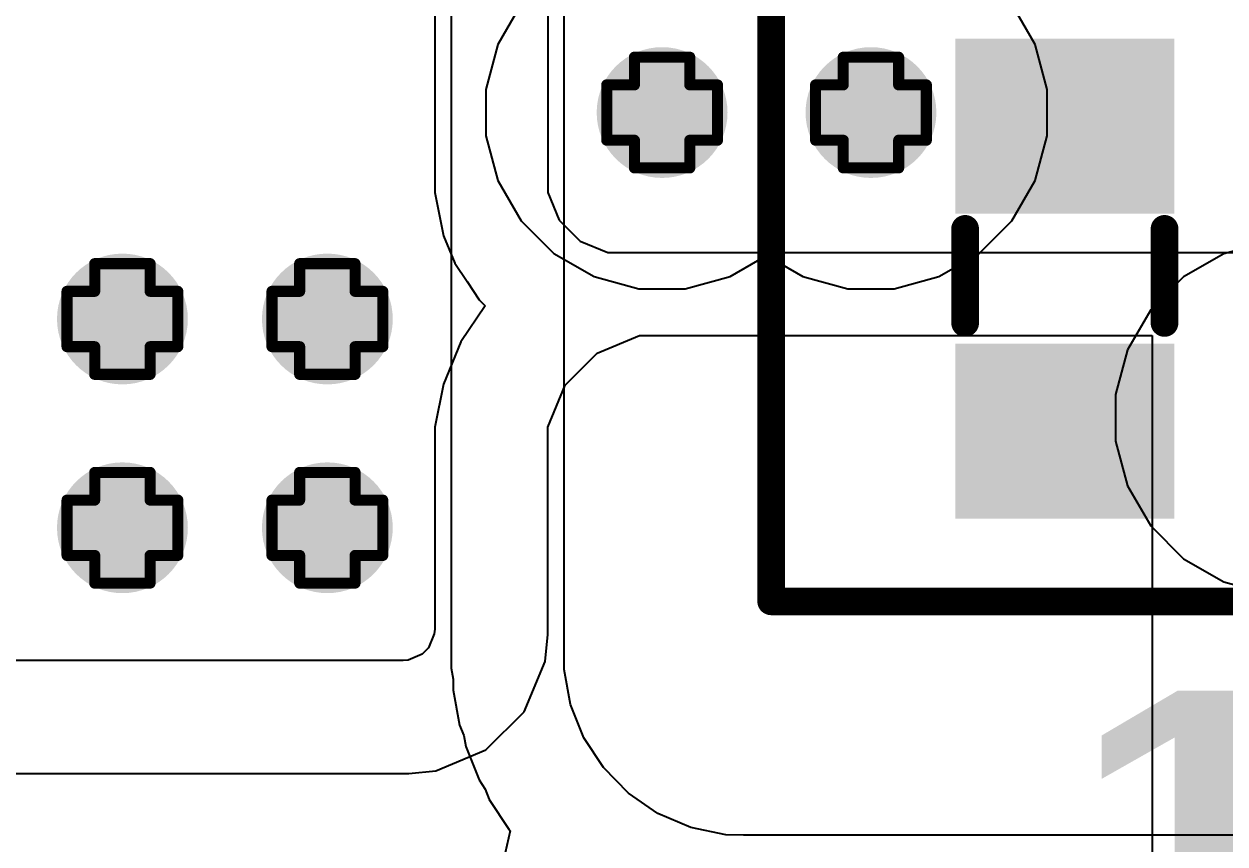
# Model space of a CAD drawing. Header units: inches. Extents: x -18 to 202, y -11 to 119.
# Drawn here: x 7.42 to 12.93, y 53.04 to 56.8 of the extents above; entities that cross this region are included whole.
import ezdxf

# ---------------------------------------------------------------- set-up
doc = ezdxf.new("R2010")
doc.units = ezdxf.units.IN
for name, color, linetype in [('Board Outline', 216, 'Continuous'), ('Bottom Layer', 5, 'Continuous'), ('Drill Drawing', 1, 'Continuous'), ('Ground', 16, 'Continuous'), ('Power', 76, 'Continuous'), ('Top Layer', 1, 'Continuous'), ('Top Overlay', 2, 'Continuous'), ('Top Paste', 8, 'Continuous'), ('Top Solder', 216, 'Continuous'), ('Via Holes', 16, 'Continuous')]:
    doc.layers.add(name, color=color, linetype=linetype)
doc.styles.add('Arial Black_Bold', font='', dxfattribs={"height": 0.2})
doc.styles.get('Arial Black_Bold').set_extended_font_data('Arial Black', bold=True)

# ---------------------------------------------------------------- blocks, each defined once
blk = doc.blocks.new('IND_0603__1608_M_______65')
at = {"layer": 'Top Layer'}
for points in [[(-1, 0.4), (-0.4, 0.4), (-0.4, -0.4), (-1, -0.4)], [(0.4, 0.4), (1, 0.4), (1, -0.4), (0.4, -0.4)]]:
    blk.add_hatch(color=1, dxfattribs=at).paths.add_polyline_path(points)
at = {"layer": 'Top Paste'}
for points in [[(-1, 0.4), (-0.4, 0.4), (-0.4, -0.4), (-1, -0.4)], [(0.4, 0.4), (1, 0.4), (1, -0.4), (0.4, -0.4)]]:
    blk.add_hatch(color=8, dxfattribs=at).paths.add_polyline_path(points)
at = {"layer": 'Top Solder'}
for points in [[(-1.1016, 0.5016), (-0.2984, 0.5016), (-0.2984, -0.5016), (-1.1016, -0.5016)], [(0.2984, 0.5016), (1.1016, 0.5016), (1.1016, -0.5016), (0.2984, -0.5016)]]:
    blk.add_hatch(color=216, dxfattribs=at).paths.add_polyline_path(points)
at = {"layer": 'Top Overlay'}
for points in [[(-0.2032, 0.4572, 0.127, 0.127, 0), (0.2286, 0.4572, 0.127, 0.127, 0)], [(-0.2032, -0.4572, 0.127, 0.127, 0), (0.2286, -0.4572, 0.127, 0.127, 0)]]:
    blk.add_lwpolyline(points, format="xyseb", dxfattribs=at)
for points in [[(-0.2349, 0.4572, 0.0635, 0.0635, 1), (-0.1714, 0.4572, 0.0635, 0.0635, 1)], [(0.1968, 0.4572, 0.0635, 0.0635, 1), (0.2604, 0.4572, 0.0635, 0.0635, 1)], [(-0.2349, -0.4572, 0.0635, 0.0635, 1), (-0.1714, -0.4572, 0.0635, 0.0635, 1)], [(0.1968, -0.4572, 0.0635, 0.0635, 1), (0.2604, -0.4572, 0.0635, 0.0635, 1)]]:
    blk.add_lwpolyline(points, format="xyseb", close=True, dxfattribs=at)

msp = doc.modelspace()

# ---------------------------------------------------------------- hatches: boundary and pattern name
at = {"layer": 'Bottom Layer'}
h = msp.add_hatch(color=5, dxfattribs=at)
edge = h.paths.add_edge_path()
edge.add_arc((10.3452, 56.3954), 0.3, 0, 360)
h = msp.add_hatch(color=5, dxfattribs=at)
edge = h.paths.add_edge_path()
edge.add_arc((11.303, 56.3954), 0.3, 0, 360)
h = msp.add_hatch(color=5, dxfattribs=at)
edge = h.paths.add_edge_path()
edge.add_arc((7.8704, 55.4482), 0.3, 0, 360)
h = msp.add_hatch(color=5, dxfattribs=at)
edge = h.paths.add_edge_path()
edge.add_arc((8.8102, 55.4482), 0.3, 0, 360)
h = msp.add_hatch(color=5, dxfattribs=at)
edge = h.paths.add_edge_path()
edge.add_arc((7.8704, 54.4904), 0.3, 0, 360)
h = msp.add_hatch(color=5, dxfattribs=at)
edge = h.paths.add_edge_path()
edge.add_arc((8.8102, 54.4904), 0.3, 0, 360)
at = {"layer": 'Ground'}
h = msp.add_hatch(color=16, dxfattribs=at)
edge = h.paths.add_edge_path()
edge.add_arc((10.3452, 56.3954), 0.3, 0, 360)
h = msp.add_hatch(color=16, dxfattribs=at)
edge = h.paths.add_edge_path()
edge.add_arc((11.303, 56.3954), 0.3, 0, 360)
h = msp.add_hatch(color=16, dxfattribs=at)
edge = h.paths.add_edge_path()
edge.add_arc((7.8704, 55.4482), 0.3, 0, 360)
h = msp.add_hatch(color=16, dxfattribs=at)
edge = h.paths.add_edge_path()
edge.add_arc((8.8102, 55.4482), 0.3, 0, 360)
h = msp.add_hatch(color=16, dxfattribs=at)
edge = h.paths.add_edge_path()
edge.add_arc((7.8704, 54.4904), 0.3, 0, 360)
h = msp.add_hatch(color=16, dxfattribs=at)
edge = h.paths.add_edge_path()
edge.add_arc((8.8102, 54.4904), 0.3, 0, 360)
at = {"layer": 'Power'}
h = msp.add_hatch(color=76, dxfattribs=at)
edge = h.paths.add_edge_path()
edge.add_arc((10.3452, 56.3954), 0.3, 0, 360)
h = msp.add_hatch(color=76, dxfattribs=at)
edge = h.paths.add_edge_path()
edge.add_arc((11.303, 56.3954), 0.3, 0, 360)
h = msp.add_hatch(color=76, dxfattribs=at)
edge = h.paths.add_edge_path()
edge.add_arc((7.8704, 55.4482), 0.3, 0, 360)
h = msp.add_hatch(color=76, dxfattribs=at)
edge = h.paths.add_edge_path()
edge.add_arc((8.8102, 55.4482), 0.3, 0, 360)
h = msp.add_hatch(color=76, dxfattribs=at)
edge = h.paths.add_edge_path()
edge.add_arc((7.8704, 54.4904), 0.3, 0, 360)
h = msp.add_hatch(color=76, dxfattribs=at)
edge = h.paths.add_edge_path()
edge.add_arc((8.8102, 54.4904), 0.3, 0, 360)
at = {"layer": 'Top Layer'}
h = msp.add_hatch(color=1, dxfattribs=at)
edge = h.paths.add_edge_path()
edge.add_arc((10.3452, 56.3954), 0.3, 0, 360)
h = msp.add_hatch(color=1, dxfattribs=at)
edge = h.paths.add_edge_path()
edge.add_arc((11.303, 56.3954), 0.3, 0, 360)
h = msp.add_hatch(color=1, dxfattribs=at)
edge = h.paths.add_edge_path()
edge.add_arc((7.8704, 55.4482), 0.3, 0, 360)
h = msp.add_hatch(color=1, dxfattribs=at)
edge = h.paths.add_edge_path()
edge.add_arc((8.8102, 55.4482), 0.3, 0, 360)
h = msp.add_hatch(color=1, dxfattribs=at)
edge = h.paths.add_edge_path()
edge.add_arc((7.8704, 54.4904), 0.3, 0, 360)
h = msp.add_hatch(color=1, dxfattribs=at)
edge = h.paths.add_edge_path()
edge.add_arc((8.8102, 54.4904), 0.3, 0, 360)
at = {"layer": 'Via Holes'}
h = msp.add_hatch(color=7, dxfattribs=at)
edge = h.paths.add_edge_path()
edge.add_arc((10.3452, 56.3954), 0.15, 0, 360)
h = msp.add_hatch(color=7, dxfattribs=at)
edge = h.paths.add_edge_path()
edge.add_arc((11.303, 56.3954), 0.15, 0, 360)
h = msp.add_hatch(color=7, dxfattribs=at)
edge = h.paths.add_edge_path()
edge.add_arc((7.8704, 55.4482), 0.15, 0, 360)
h = msp.add_hatch(color=7, dxfattribs=at)
edge = h.paths.add_edge_path()
edge.add_arc((8.8102, 55.4482), 0.15, 0, 360)
h = msp.add_hatch(color=7, dxfattribs=at)
edge = h.paths.add_edge_path()
edge.add_arc((7.8704, 54.4904), 0.15, 0, 360)
h = msp.add_hatch(color=7, dxfattribs=at)
edge = h.paths.add_edge_path()
edge.add_arc((8.8102, 54.4904), 0.15, 0, 360)

# ---------------------------------------------------------------- linework, layer by layer
at = {"layer": 'Board Outline'}
msp.add_lwpolyline([(44.2299, 62.3099, 0.254, 0.254, -3.535496), (7.5647, 62.2891, 0.254, 0.254, 0)], format="xyseb", dxfattribs=at)
at = {"layer": 'Bottom Layer'}
for p, q in [((9.6887, 56.8743), (9.5923, 56.7073)), ((12.0559, 56.7073), (11.9595, 56.8743)), ((9.5923, 56.7073), (9.5372, 56.5018)), ((12.111, 56.5018), (12.0559, 56.7073)), ((9.5372, 56.5018), (9.5372, 56.289)), ((12.111, 56.289), (12.111, 56.5018)), ((9.5372, 56.289), (9.5923, 56.0835)), ((12.0559, 56.0835), (12.111, 56.289)), ((9.5923, 56.0835), (9.6986, 55.8993)), ((11.9496, 55.8993), (12.0559, 56.0835)), ((9.6986, 55.8993), (9.8491, 55.7488)), ((11.7991, 55.7488), (11.9496, 55.8993)), ((9.8491, 55.7488), (10.0333, 55.6425)), ((10.6571, 55.6425), (10.8241, 55.7389)), ((10.8241, 55.7389), (10.9911, 55.6425)), ((11.6149, 55.6425), (11.7991, 55.7488)), ((10.0333, 55.6425), (10.2388, 55.5874)), ((10.4516, 55.5874), (10.6571, 55.6425)), ((10.9911, 55.6425), (11.1966, 55.5874)), ((11.4094, 55.5874), (11.6149, 55.6425)), ((10.2388, 55.5874), (10.4516, 55.5874)), ((11.1966, 55.5874), (11.4094, 55.5874))]:
    msp.add_line(p, q, dxfattribs=at)
at = {"layer": 'Drill Drawing'}
for points in [[(10.2182, 56.5224, 0.0508, 0.0508, 0), (10.2182, 56.6494, 0.0508, 0.0508, 0)], [(10.2182, 56.6494, 0.0508, 0.0508, 0), (10.4722, 56.6494, 0.0508, 0.0508, 0)], [(10.4722, 56.5224, 0.0508, 0.0508, 0), (10.4722, 56.6494, 0.0508, 0.0508, 0)], [(11.176, 56.5224, 0.0508, 0.0508, 0), (11.176, 56.6494, 0.0508, 0.0508, 0)], [(11.176, 56.6494, 0.0508, 0.0508, 0), (11.43, 56.6494, 0.0508, 0.0508, 0)], [(11.43, 56.5224, 0.0508, 0.0508, 0), (11.43, 56.6494, 0.0508, 0.0508, 0)], [(10.0912, 56.2684, 0.0508, 0.0508, 0), (10.0912, 56.5224, 0.0508, 0.0508, 0)], [(10.0912, 56.5224, 0.0508, 0.0508, 0), (10.2182, 56.5224, 0.0508, 0.0508, 0)], [(10.4722, 56.5224, 0.0508, 0.0508, 0), (10.5992, 56.5224, 0.0508, 0.0508, 0)], [(10.5992, 56.2684, 0.0508, 0.0508, 0), (10.5992, 56.5224, 0.0508, 0.0508, 0)], [(11.049, 56.2684, 0.0508, 0.0508, 0), (11.049, 56.5224, 0.0508, 0.0508, 0)], [(11.049, 56.5224, 0.0508, 0.0508, 0), (11.176, 56.5224, 0.0508, 0.0508, 0)], [(11.43, 56.5224, 0.0508, 0.0508, 0), (11.557, 56.5224, 0.0508, 0.0508, 0)], [(11.557, 56.2684, 0.0508, 0.0508, 0), (11.557, 56.5224, 0.0508, 0.0508, 0)], [(10.0912, 56.2684, 0.0508, 0.0508, 0), (10.2182, 56.2684, 0.0508, 0.0508, 0)], [(10.2182, 56.1414, 0.0508, 0.0508, 0), (10.2182, 56.2684, 0.0508, 0.0508, 0)], [(10.4722, 56.2684, 0.0508, 0.0508, 0), (10.5992, 56.2684, 0.0508, 0.0508, 0)], [(10.4722, 56.1414, 0.0508, 0.0508, 0), (10.4722, 56.2684, 0.0508, 0.0508, 0)], [(11.049, 56.2684, 0.0508, 0.0508, 0), (11.176, 56.2684, 0.0508, 0.0508, 0)], [(11.176, 56.1414, 0.0508, 0.0508, 0), (11.176, 56.2684, 0.0508, 0.0508, 0)], [(11.43, 56.2684, 0.0508, 0.0508, 0), (11.557, 56.2684, 0.0508, 0.0508, 0)], [(11.43, 56.1414, 0.0508, 0.0508, 0), (11.43, 56.2684, 0.0508, 0.0508, 0)], [(10.2182, 56.1414, 0.0508, 0.0508, 0), (10.4722, 56.1414, 0.0508, 0.0508, 0)], [(11.176, 56.1414, 0.0508, 0.0508, 0), (11.43, 56.1414, 0.0508, 0.0508, 0)], [(7.7434, 55.5752, 0.0508, 0.0508, 0), (7.7434, 55.7022, 0.0508, 0.0508, 0)], [(7.7434, 55.7022, 0.0508, 0.0508, 0), (7.9974, 55.7022, 0.0508, 0.0508, 0)], [(7.9974, 55.5752, 0.0508, 0.0508, 0), (7.9974, 55.7022, 0.0508, 0.0508, 0)], [(8.6832, 55.5752, 0.0508, 0.0508, 0), (8.6832, 55.7022, 0.0508, 0.0508, 0)], [(8.6832, 55.7022, 0.0508, 0.0508, 0), (8.9372, 55.7022, 0.0508, 0.0508, 0)], [(8.9372, 55.5752, 0.0508, 0.0508, 0), (8.9372, 55.7022, 0.0508, 0.0508, 0)], [(7.6164, 55.3212, 0.0508, 0.0508, 0), (7.6164, 55.5752, 0.0508, 0.0508, 0)], [(7.6164, 55.5752, 0.0508, 0.0508, 0), (7.7434, 55.5752, 0.0508, 0.0508, 0)], [(7.9974, 55.5752, 0.0508, 0.0508, 0), (8.1244, 55.5752, 0.0508, 0.0508, 0)], [(8.1244, 55.3212, 0.0508, 0.0508, 0), (8.1244, 55.5752, 0.0508, 0.0508, 0)], [(8.5562, 55.3212, 0.0508, 0.0508, 0), (8.5562, 55.5752, 0.0508, 0.0508, 0)], [(8.5562, 55.5752, 0.0508, 0.0508, 0), (8.6832, 55.5752, 0.0508, 0.0508, 0)], [(8.9372, 55.5752, 0.0508, 0.0508, 0), (9.0642, 55.5752, 0.0508, 0.0508, 0)], [(9.0642, 55.3212, 0.0508, 0.0508, 0), (9.0642, 55.5752, 0.0508, 0.0508, 0)], [(7.6164, 55.3212, 0.0508, 0.0508, 0), (7.7434, 55.3212, 0.0508, 0.0508, 0)], [(7.7434, 55.1942, 0.0508, 0.0508, 0), (7.7434, 55.3212, 0.0508, 0.0508, 0)], [(7.9974, 55.3212, 0.0508, 0.0508, 0), (8.1244, 55.3212, 0.0508, 0.0508, 0)], [(7.9974, 55.1942, 0.0508, 0.0508, 0), (7.9974, 55.3212, 0.0508, 0.0508, 0)], [(8.5562, 55.3212, 0.0508, 0.0508, 0), (8.6832, 55.3212, 0.0508, 0.0508, 0)], [(8.6832, 55.1942, 0.0508, 0.0508, 0), (8.6832, 55.3212, 0.0508, 0.0508, 0)], [(8.9372, 55.3212, 0.0508, 0.0508, 0), (9.0642, 55.3212, 0.0508, 0.0508, 0)], [(8.9372, 55.1942, 0.0508, 0.0508, 0), (8.9372, 55.3212, 0.0508, 0.0508, 0)], [(7.7434, 55.1942, 0.0508, 0.0508, 0), (7.9974, 55.1942, 0.0508, 0.0508, 0)], [(8.6832, 55.1942, 0.0508, 0.0508, 0), (8.9372, 55.1942, 0.0508, 0.0508, 0)], [(7.7434, 54.6174, 0.0508, 0.0508, 0), (7.7434, 54.7444, 0.0508, 0.0508, 0)], [(7.7434, 54.7444, 0.0508, 0.0508, 0), (7.9974, 54.7444, 0.0508, 0.0508, 0)], [(7.9974, 54.6174, 0.0508, 0.0508, 0), (7.9974, 54.7444, 0.0508, 0.0508, 0)], [(8.6832, 54.6174, 0.0508, 0.0508, 0), (8.6832, 54.7444, 0.0508, 0.0508, 0)], [(8.6832, 54.7444, 0.0508, 0.0508, 0), (8.9372, 54.7444, 0.0508, 0.0508, 0)], [(8.9372, 54.6174, 0.0508, 0.0508, 0), (8.9372, 54.7444, 0.0508, 0.0508, 0)], [(7.6164, 54.3634, 0.0508, 0.0508, 0), (7.6164, 54.6174, 0.0508, 0.0508, 0)], [(7.6164, 54.6174, 0.0508, 0.0508, 0), (7.7434, 54.6174, 0.0508, 0.0508, 0)], [(7.9974, 54.6174, 0.0508, 0.0508, 0), (8.1244, 54.6174, 0.0508, 0.0508, 0)], [(8.1244, 54.3634, 0.0508, 0.0508, 0), (8.1244, 54.6174, 0.0508, 0.0508, 0)], [(8.5562, 54.3634, 0.0508, 0.0508, 0), (8.5562, 54.6174, 0.0508, 0.0508, 0)], [(8.5562, 54.6174, 0.0508, 0.0508, 0), (8.6832, 54.6174, 0.0508, 0.0508, 0)], [(8.9372, 54.6174, 0.0508, 0.0508, 0), (9.0642, 54.6174, 0.0508, 0.0508, 0)], [(9.0642, 54.3634, 0.0508, 0.0508, 0), (9.0642, 54.6174, 0.0508, 0.0508, 0)], [(7.6164, 54.3634, 0.0508, 0.0508, 0), (7.7434, 54.3634, 0.0508, 0.0508, 0)], [(7.7434, 54.2364, 0.0508, 0.0508, 0), (7.7434, 54.3634, 0.0508, 0.0508, 0)], [(7.9974, 54.3634, 0.0508, 0.0508, 0), (8.1244, 54.3634, 0.0508, 0.0508, 0)], [(7.9974, 54.2364, 0.0508, 0.0508, 0), (7.9974, 54.3634, 0.0508, 0.0508, 0)], [(8.5562, 54.3634, 0.0508, 0.0508, 0), (8.6832, 54.3634, 0.0508, 0.0508, 0)], [(8.6832, 54.2364, 0.0508, 0.0508, 0), (8.6832, 54.3634, 0.0508, 0.0508, 0)], [(8.9372, 54.3634, 0.0508, 0.0508, 0), (9.0642, 54.3634, 0.0508, 0.0508, 0)], [(8.9372, 54.2364, 0.0508, 0.0508, 0), (8.9372, 54.3634, 0.0508, 0.0508, 0)], [(7.7434, 54.2364, 0.0508, 0.0508, 0), (7.9974, 54.2364, 0.0508, 0.0508, 0)], [(8.6832, 54.2364, 0.0508, 0.0508, 0), (8.9372, 54.2364, 0.0508, 0.0508, 0)]]:
    msp.add_lwpolyline(points, format="xyseb", dxfattribs=at)
for points in [[(10.2055, 56.6494, 0.0254, 0.0254, 1), (10.2309, 56.6494, 0.0254, 0.0254, 1)], [(10.2055, 56.6494, 0.0254, 0.0254, 1), (10.2309, 56.6494, 0.0254, 0.0254, 1)], [(10.4595, 56.6494, 0.0254, 0.0254, 1), (10.4849, 56.6494, 0.0254, 0.0254, 1)], [(10.4595, 56.6494, 0.0254, 0.0254, 1), (10.4849, 56.6494, 0.0254, 0.0254, 1)], [(11.1633, 56.6494, 0.0254, 0.0254, 1), (11.1887, 56.6494, 0.0254, 0.0254, 1)], [(11.1633, 56.6494, 0.0254, 0.0254, 1), (11.1887, 56.6494, 0.0254, 0.0254, 1)], [(11.4173, 56.6494, 0.0254, 0.0254, 1), (11.4427, 56.6494, 0.0254, 0.0254, 1)], [(11.4173, 56.6494, 0.0254, 0.0254, 1), (11.4427, 56.6494, 0.0254, 0.0254, 1)], [(10.0785, 56.5224, 0.0254, 0.0254, 1), (10.1039, 56.5224, 0.0254, 0.0254, 1)], [(10.0785, 56.5224, 0.0254, 0.0254, 1), (10.1039, 56.5224, 0.0254, 0.0254, 1)], [(10.2055, 56.5224, 0.0254, 0.0254, 1), (10.2309, 56.5224, 0.0254, 0.0254, 1)], [(10.2055, 56.5224, 0.0254, 0.0254, 1), (10.2309, 56.5224, 0.0254, 0.0254, 1)], [(10.4595, 56.5224, 0.0254, 0.0254, 1), (10.4849, 56.5224, 0.0254, 0.0254, 1)], [(10.4595, 56.5224, 0.0254, 0.0254, 1), (10.4849, 56.5224, 0.0254, 0.0254, 1)], [(10.5865, 56.5224, 0.0254, 0.0254, 1), (10.6119, 56.5224, 0.0254, 0.0254, 1)], [(10.5865, 56.5224, 0.0254, 0.0254, 1), (10.6119, 56.5224, 0.0254, 0.0254, 1)], [(11.0363, 56.5224, 0.0254, 0.0254, 1), (11.0617, 56.5224, 0.0254, 0.0254, 1)], [(11.0363, 56.5224, 0.0254, 0.0254, 1), (11.0617, 56.5224, 0.0254, 0.0254, 1)], [(11.1633, 56.5224, 0.0254, 0.0254, 1), (11.1887, 56.5224, 0.0254, 0.0254, 1)], [(11.1633, 56.5224, 0.0254, 0.0254, 1), (11.1887, 56.5224, 0.0254, 0.0254, 1)], [(11.4173, 56.5224, 0.0254, 0.0254, 1), (11.4427, 56.5224, 0.0254, 0.0254, 1)], [(11.4173, 56.5224, 0.0254, 0.0254, 1), (11.4427, 56.5224, 0.0254, 0.0254, 1)], [(11.5443, 56.5224, 0.0254, 0.0254, 1), (11.5697, 56.5224, 0.0254, 0.0254, 1)], [(11.5443, 56.5224, 0.0254, 0.0254, 1), (11.5697, 56.5224, 0.0254, 0.0254, 1)], [(10.0785, 56.2684, 0.0254, 0.0254, 1), (10.1039, 56.2684, 0.0254, 0.0254, 1)], [(10.0785, 56.2684, 0.0254, 0.0254, 1), (10.1039, 56.2684, 0.0254, 0.0254, 1)], [(10.2055, 56.2684, 0.0254, 0.0254, 1), (10.2309, 56.2684, 0.0254, 0.0254, 1)], [(10.2055, 56.2684, 0.0254, 0.0254, 1), (10.2309, 56.2684, 0.0254, 0.0254, 1)], [(10.4595, 56.2684, 0.0254, 0.0254, 1), (10.4849, 56.2684, 0.0254, 0.0254, 1)], [(10.4595, 56.2684, 0.0254, 0.0254, 1), (10.4849, 56.2684, 0.0254, 0.0254, 1)], [(10.5865, 56.2684, 0.0254, 0.0254, 1), (10.6119, 56.2684, 0.0254, 0.0254, 1)], [(10.5865, 56.2684, 0.0254, 0.0254, 1), (10.6119, 56.2684, 0.0254, 0.0254, 1)], [(11.0363, 56.2684, 0.0254, 0.0254, 1), (11.0617, 56.2684, 0.0254, 0.0254, 1)], [(11.0363, 56.2684, 0.0254, 0.0254, 1), (11.0617, 56.2684, 0.0254, 0.0254, 1)], [(11.1633, 56.2684, 0.0254, 0.0254, 1), (11.1887, 56.2684, 0.0254, 0.0254, 1)], [(11.1633, 56.2684, 0.0254, 0.0254, 1), (11.1887, 56.2684, 0.0254, 0.0254, 1)], [(11.4173, 56.2684, 0.0254, 0.0254, 1), (11.4427, 56.2684, 0.0254, 0.0254, 1)], [(11.4173, 56.2684, 0.0254, 0.0254, 1), (11.4427, 56.2684, 0.0254, 0.0254, 1)], [(11.5443, 56.2684, 0.0254, 0.0254, 1), (11.5697, 56.2684, 0.0254, 0.0254, 1)], [(11.5443, 56.2684, 0.0254, 0.0254, 1), (11.5697, 56.2684, 0.0254, 0.0254, 1)], [(10.2055, 56.1414, 0.0254, 0.0254, 1), (10.2309, 56.1414, 0.0254, 0.0254, 1)], [(10.2055, 56.1414, 0.0254, 0.0254, 1), (10.2309, 56.1414, 0.0254, 0.0254, 1)], [(10.4595, 56.1414, 0.0254, 0.0254, 1), (10.4849, 56.1414, 0.0254, 0.0254, 1)], [(10.4595, 56.1414, 0.0254, 0.0254, 1), (10.4849, 56.1414, 0.0254, 0.0254, 1)], [(11.1633, 56.1414, 0.0254, 0.0254, 1), (11.1887, 56.1414, 0.0254, 0.0254, 1)], [(11.1633, 56.1414, 0.0254, 0.0254, 1), (11.1887, 56.1414, 0.0254, 0.0254, 1)], [(11.4173, 56.1414, 0.0254, 0.0254, 1), (11.4427, 56.1414, 0.0254, 0.0254, 1)], [(11.4173, 56.1414, 0.0254, 0.0254, 1), (11.4427, 56.1414, 0.0254, 0.0254, 1)], [(7.7307, 55.7022, 0.0254, 0.0254, 1), (7.7561, 55.7022, 0.0254, 0.0254, 1)], [(7.7307, 55.7022, 0.0254, 0.0254, 1), (7.7561, 55.7022, 0.0254, 0.0254, 1)], [(7.9847, 55.7022, 0.0254, 0.0254, 1), (8.0101, 55.7022, 0.0254, 0.0254, 1)], [(7.9847, 55.7022, 0.0254, 0.0254, 1), (8.0101, 55.7022, 0.0254, 0.0254, 1)], [(8.6705, 55.7022, 0.0254, 0.0254, 1), (8.6959, 55.7022, 0.0254, 0.0254, 1)], [(8.6705, 55.7022, 0.0254, 0.0254, 1), (8.6959, 55.7022, 0.0254, 0.0254, 1)], [(8.9245, 55.7022, 0.0254, 0.0254, 1), (8.9499, 55.7022, 0.0254, 0.0254, 1)], [(8.9245, 55.7022, 0.0254, 0.0254, 1), (8.9499, 55.7022, 0.0254, 0.0254, 1)], [(7.6037, 55.5752, 0.0254, 0.0254, 1), (7.6291, 55.5752, 0.0254, 0.0254, 1)], [(7.6037, 55.5752, 0.0254, 0.0254, 1), (7.6291, 55.5752, 0.0254, 0.0254, 1)], [(7.7307, 55.5752, 0.0254, 0.0254, 1), (7.7561, 55.5752, 0.0254, 0.0254, 1)], [(7.7307, 55.5752, 0.0254, 0.0254, 1), (7.7561, 55.5752, 0.0254, 0.0254, 1)], [(7.9847, 55.5752, 0.0254, 0.0254, 1), (8.0101, 55.5752, 0.0254, 0.0254, 1)], [(7.9847, 55.5752, 0.0254, 0.0254, 1), (8.0101, 55.5752, 0.0254, 0.0254, 1)], [(8.1117, 55.5752, 0.0254, 0.0254, 1), (8.1371, 55.5752, 0.0254, 0.0254, 1)], [(8.1117, 55.5752, 0.0254, 0.0254, 1), (8.1371, 55.5752, 0.0254, 0.0254, 1)], [(8.5435, 55.5752, 0.0254, 0.0254, 1), (8.5689, 55.5752, 0.0254, 0.0254, 1)], [(8.5435, 55.5752, 0.0254, 0.0254, 1), (8.5689, 55.5752, 0.0254, 0.0254, 1)], [(8.6705, 55.5752, 0.0254, 0.0254, 1), (8.6959, 55.5752, 0.0254, 0.0254, 1)], [(8.6705, 55.5752, 0.0254, 0.0254, 1), (8.6959, 55.5752, 0.0254, 0.0254, 1)], [(8.9245, 55.5752, 0.0254, 0.0254, 1), (8.9499, 55.5752, 0.0254, 0.0254, 1)], [(8.9245, 55.5752, 0.0254, 0.0254, 1), (8.9499, 55.5752, 0.0254, 0.0254, 1)], [(9.0515, 55.5752, 0.0254, 0.0254, 1), (9.0769, 55.5752, 0.0254, 0.0254, 1)], [(9.0515, 55.5752, 0.0254, 0.0254, 1), (9.0769, 55.5752, 0.0254, 0.0254, 1)], [(7.6037, 55.3212, 0.0254, 0.0254, 1), (7.6291, 55.3212, 0.0254, 0.0254, 1)], [(7.6037, 55.3212, 0.0254, 0.0254, 1), (7.6291, 55.3212, 0.0254, 0.0254, 1)], [(7.7307, 55.3212, 0.0254, 0.0254, 1), (7.7561, 55.3212, 0.0254, 0.0254, 1)], [(7.7307, 55.3212, 0.0254, 0.0254, 1), (7.7561, 55.3212, 0.0254, 0.0254, 1)], [(7.9847, 55.3212, 0.0254, 0.0254, 1), (8.0101, 55.3212, 0.0254, 0.0254, 1)], [(7.9847, 55.3212, 0.0254, 0.0254, 1), (8.0101, 55.3212, 0.0254, 0.0254, 1)], [(8.1117, 55.3212, 0.0254, 0.0254, 1), (8.1371, 55.3212, 0.0254, 0.0254, 1)], [(8.1117, 55.3212, 0.0254, 0.0254, 1), (8.1371, 55.3212, 0.0254, 0.0254, 1)], [(8.5435, 55.3212, 0.0254, 0.0254, 1), (8.5689, 55.3212, 0.0254, 0.0254, 1)], [(8.5435, 55.3212, 0.0254, 0.0254, 1), (8.5689, 55.3212, 0.0254, 0.0254, 1)], [(8.6705, 55.3212, 0.0254, 0.0254, 1), (8.6959, 55.3212, 0.0254, 0.0254, 1)], [(8.6705, 55.3212, 0.0254, 0.0254, 1), (8.6959, 55.3212, 0.0254, 0.0254, 1)], [(8.9245, 55.3212, 0.0254, 0.0254, 1), (8.9499, 55.3212, 0.0254, 0.0254, 1)], [(8.9245, 55.3212, 0.0254, 0.0254, 1), (8.9499, 55.3212, 0.0254, 0.0254, 1)], [(9.0515, 55.3212, 0.0254, 0.0254, 1), (9.0769, 55.3212, 0.0254, 0.0254, 1)], [(9.0515, 55.3212, 0.0254, 0.0254, 1), (9.0769, 55.3212, 0.0254, 0.0254, 1)], [(7.7307, 55.1942, 0.0254, 0.0254, 1), (7.7561, 55.1942, 0.0254, 0.0254, 1)], [(7.7307, 55.1942, 0.0254, 0.0254, 1), (7.7561, 55.1942, 0.0254, 0.0254, 1)], [(7.9847, 55.1942, 0.0254, 0.0254, 1), (8.0101, 55.1942, 0.0254, 0.0254, 1)], [(7.9847, 55.1942, 0.0254, 0.0254, 1), (8.0101, 55.1942, 0.0254, 0.0254, 1)], [(8.6705, 55.1942, 0.0254, 0.0254, 1), (8.6959, 55.1942, 0.0254, 0.0254, 1)], [(8.6705, 55.1942, 0.0254, 0.0254, 1), (8.6959, 55.1942, 0.0254, 0.0254, 1)], [(8.9245, 55.1942, 0.0254, 0.0254, 1), (8.9499, 55.1942, 0.0254, 0.0254, 1)], [(8.9245, 55.1942, 0.0254, 0.0254, 1), (8.9499, 55.1942, 0.0254, 0.0254, 1)], [(7.7307, 54.7444, 0.0254, 0.0254, 1), (7.7561, 54.7444, 0.0254, 0.0254, 1)], [(7.7307, 54.7444, 0.0254, 0.0254, 1), (7.7561, 54.7444, 0.0254, 0.0254, 1)], [(7.9847, 54.7444, 0.0254, 0.0254, 1), (8.0101, 54.7444, 0.0254, 0.0254, 1)], [(7.9847, 54.7444, 0.0254, 0.0254, 1), (8.0101, 54.7444, 0.0254, 0.0254, 1)], [(8.6705, 54.7444, 0.0254, 0.0254, 1), (8.6959, 54.7444, 0.0254, 0.0254, 1)], [(8.6705, 54.7444, 0.0254, 0.0254, 1), (8.6959, 54.7444, 0.0254, 0.0254, 1)], [(8.9245, 54.7444, 0.0254, 0.0254, 1), (8.9499, 54.7444, 0.0254, 0.0254, 1)], [(8.9245, 54.7444, 0.0254, 0.0254, 1), (8.9499, 54.7444, 0.0254, 0.0254, 1)], [(7.6037, 54.6174, 0.0254, 0.0254, 1), (7.6291, 54.6174, 0.0254, 0.0254, 1)], [(7.6037, 54.6174, 0.0254, 0.0254, 1), (7.6291, 54.6174, 0.0254, 0.0254, 1)], [(7.7307, 54.6174, 0.0254, 0.0254, 1), (7.7561, 54.6174, 0.0254, 0.0254, 1)], [(7.7307, 54.6174, 0.0254, 0.0254, 1), (7.7561, 54.6174, 0.0254, 0.0254, 1)], [(7.9847, 54.6174, 0.0254, 0.0254, 1), (8.0101, 54.6174, 0.0254, 0.0254, 1)], [(7.9847, 54.6174, 0.0254, 0.0254, 1), (8.0101, 54.6174, 0.0254, 0.0254, 1)], [(8.1117, 54.6174, 0.0254, 0.0254, 1), (8.1371, 54.6174, 0.0254, 0.0254, 1)], [(8.1117, 54.6174, 0.0254, 0.0254, 1), (8.1371, 54.6174, 0.0254, 0.0254, 1)], [(8.5435, 54.6174, 0.0254, 0.0254, 1), (8.5689, 54.6174, 0.0254, 0.0254, 1)], [(8.5435, 54.6174, 0.0254, 0.0254, 1), (8.5689, 54.6174, 0.0254, 0.0254, 1)], [(8.6705, 54.6174, 0.0254, 0.0254, 1), (8.6959, 54.6174, 0.0254, 0.0254, 1)], [(8.6705, 54.6174, 0.0254, 0.0254, 1), (8.6959, 54.6174, 0.0254, 0.0254, 1)], [(8.9245, 54.6174, 0.0254, 0.0254, 1), (8.9499, 54.6174, 0.0254, 0.0254, 1)], [(8.9245, 54.6174, 0.0254, 0.0254, 1), (8.9499, 54.6174, 0.0254, 0.0254, 1)], [(9.0515, 54.6174, 0.0254, 0.0254, 1), (9.0769, 54.6174, 0.0254, 0.0254, 1)], [(9.0515, 54.6174, 0.0254, 0.0254, 1), (9.0769, 54.6174, 0.0254, 0.0254, 1)], [(7.6037, 54.3634, 0.0254, 0.0254, 1), (7.6291, 54.3634, 0.0254, 0.0254, 1)], [(7.6037, 54.3634, 0.0254, 0.0254, 1), (7.6291, 54.3634, 0.0254, 0.0254, 1)], [(7.7307, 54.3634, 0.0254, 0.0254, 1), (7.7561, 54.3634, 0.0254, 0.0254, 1)], [(7.7307, 54.3634, 0.0254, 0.0254, 1), (7.7561, 54.3634, 0.0254, 0.0254, 1)], [(7.9847, 54.3634, 0.0254, 0.0254, 1), (8.0101, 54.3634, 0.0254, 0.0254, 1)], [(7.9847, 54.3634, 0.0254, 0.0254, 1), (8.0101, 54.3634, 0.0254, 0.0254, 1)], [(8.1117, 54.3634, 0.0254, 0.0254, 1), (8.1371, 54.3634, 0.0254, 0.0254, 1)], [(8.1117, 54.3634, 0.0254, 0.0254, 1), (8.1371, 54.3634, 0.0254, 0.0254, 1)], [(8.5435, 54.3634, 0.0254, 0.0254, 1), (8.5689, 54.3634, 0.0254, 0.0254, 1)], [(8.5435, 54.3634, 0.0254, 0.0254, 1), (8.5689, 54.3634, 0.0254, 0.0254, 1)], [(8.6705, 54.3634, 0.0254, 0.0254, 1), (8.6959, 54.3634, 0.0254, 0.0254, 1)], [(8.6705, 54.3634, 0.0254, 0.0254, 1), (8.6959, 54.3634, 0.0254, 0.0254, 1)], [(8.9245, 54.3634, 0.0254, 0.0254, 1), (8.9499, 54.3634, 0.0254, 0.0254, 1)], [(8.9245, 54.3634, 0.0254, 0.0254, 1), (8.9499, 54.3634, 0.0254, 0.0254, 1)], [(9.0515, 54.3634, 0.0254, 0.0254, 1), (9.0769, 54.3634, 0.0254, 0.0254, 1)], [(9.0515, 54.3634, 0.0254, 0.0254, 1), (9.0769, 54.3634, 0.0254, 0.0254, 1)], [(7.7307, 54.2364, 0.0254, 0.0254, 1), (7.7561, 54.2364, 0.0254, 0.0254, 1)], [(7.7307, 54.2364, 0.0254, 0.0254, 1), (7.7561, 54.2364, 0.0254, 0.0254, 1)], [(7.9847, 54.2364, 0.0254, 0.0254, 1), (8.0101, 54.2364, 0.0254, 0.0254, 1)], [(7.9847, 54.2364, 0.0254, 0.0254, 1), (8.0101, 54.2364, 0.0254, 0.0254, 1)], [(8.6705, 54.2364, 0.0254, 0.0254, 1), (8.6959, 54.2364, 0.0254, 0.0254, 1)], [(8.6705, 54.2364, 0.0254, 0.0254, 1), (8.6959, 54.2364, 0.0254, 0.0254, 1)], [(8.9245, 54.2364, 0.0254, 0.0254, 1), (8.9499, 54.2364, 0.0254, 0.0254, 1)], [(8.9245, 54.2364, 0.0254, 0.0254, 1), (8.9499, 54.2364, 0.0254, 0.0254, 1)]]:
    msp.add_lwpolyline(points, format="xyseb", close=True, dxfattribs=at)
at = {"layer": 'Ground'}
for p, q in [((9.6887, 56.8743), (9.5923, 56.7073)), ((12.0559, 56.7073), (11.9595, 56.8743)), ((9.5923, 56.7073), (9.5372, 56.5018)), ((12.111, 56.5018), (12.0559, 56.7073)), ((9.5372, 56.5018), (9.5372, 56.289)), ((12.111, 56.289), (12.111, 56.5018)), ((9.5372, 56.289), (9.5923, 56.0835)), ((12.0559, 56.0835), (12.111, 56.289)), ((9.5923, 56.0835), (9.6986, 55.8993)), ((11.9496, 55.8993), (12.0559, 56.0835)), ((9.6986, 55.8993), (9.8491, 55.7488)), ((11.7991, 55.7488), (11.9496, 55.8993)), ((9.8491, 55.7488), (10.0333, 55.6425)), ((10.6571, 55.6425), (10.8241, 55.7389)), ((10.8241, 55.7389), (10.9911, 55.6425)), ((11.6149, 55.6425), (11.7991, 55.7488)), ((10.0333, 55.6425), (10.2388, 55.5874)), ((10.4516, 55.5874), (10.6571, 55.6425)), ((10.9911, 55.6425), (11.1966, 55.5874)), ((11.4094, 55.5874), (11.6149, 55.6425)), ((10.2388, 55.5874), (10.4516, 55.5874)), ((11.1966, 55.5874), (11.4094, 55.5874))]:
    msp.add_line(p, q, dxfattribs=at)
at = {"layer": 'Power'}
for p, q in [((9.3786, 58.8048), (9.3786, 53.9254)), ((9.8965, 53.9224), (9.8965, 58.8048)), ((13.126, 55.8028), (12.9205, 55.7477)), ((12.9205, 55.7477), (12.7363, 55.6414)), ((12.7363, 55.6414), (12.5858, 55.4909)), ((12.5858, 55.4909), (12.4795, 55.3067)), ((12.4795, 55.3067), (12.4244, 55.1012)), ((12.4244, 55.1012), (12.4244, 54.8884)), ((12.4244, 54.8884), (12.4795, 54.6829)), ((12.4795, 54.6829), (12.5858, 54.4987)), ((12.5858, 54.4987), (12.7363, 54.3482)), ((12.7363, 54.3482), (12.9205, 54.2419)), ((12.9205, 54.2419), (13.126, 54.1868)), ((9.3786, 53.9254), (9.3776, 53.8465)), ((9.8956, 53.8404), (9.8965, 53.9224)), ((9.3776, 53.8465), (9.387, 53.7963)), ((9.9257, 53.6793), (9.8956, 53.8404)), ((9.387, 53.7963), (9.3864, 53.7453)), ((9.3864, 53.7453), (9.4165, 53.5842)), ((9.9866, 53.5272), (9.9257, 53.6793)), ((9.4165, 53.5842), (9.4355, 53.5368)), ((9.4355, 53.5368), (9.4448, 53.4867)), ((9.4448, 53.4867), (9.5058, 53.3345)), ((10.0761, 53.3898), (9.9866, 53.5272)), ((10.1906, 53.2726), (10.0761, 53.3898)), ((9.5058, 53.3345), (9.5336, 53.2918)), ((9.5336, 53.2918), (9.5526, 53.2444)), ((10.3258, 53.18), (10.1906, 53.2726)), ((9.5526, 53.2444), (9.6421, 53.1071)), ((10.4765, 53.1155), (10.3258, 53.18)), ((9.649, 53.1001), (9.6249, 52.9985)), ((9.6421, 53.1071), (9.649, 53.1001)), ((10.6369, 53.0816), (10.4765, 53.1155)), ((10.7188, 53.0807), (10.6369, 53.0816)), ((18.6897, 53.0807), (10.7188, 53.0807))]:
    msp.add_line(p, q, dxfattribs=at)
at = {"layer": 'Top Layer'}
for p, q in [((9.3027, 57.6518), (9.3027, 56.0283)), ((9.8206, 57.5691), (9.8206, 56.0967)), ((9.8206, 56.0967), (9.8206, 56.0283)), ((9.3027, 56.0283), (9.3421, 55.8301)), ((9.8206, 56.0283), (9.8729, 55.902)), ((9.8729, 55.902), (9.9696, 55.8053)), ((9.3421, 55.8301), (9.3944, 55.7038)), ((9.9696, 55.8053), (10.096, 55.753)), ((10.096, 55.753), (10.1643, 55.753)), ((10.1643, 55.753), (13.9712, 55.753)), ((10.1643, 55.753), (10.1643, 55.753)), ((9.3944, 55.7038), (9.3944, 55.7038)), ((9.3944, 55.7038), (9.4507, 55.6196)), ((9.4507, 55.6196), (9.5067, 55.5358)), ((9.5067, 55.5358), (9.5067, 55.5358)), ((9.5067, 55.5358), (9.5332, 55.5093)), ((9.5332, 55.5093), (9.422, 55.3428)), ((10.048, 55.2921), (10.2409, 55.372)), ((10.2409, 55.372), (10.3452, 55.372)), ((10.3452, 55.372), (10.3452, 55.372)), ((10.3452, 55.372), (12.592, 55.372)), ((12.592, 55.372), (12.592, 50.4728)), ((9.422, 55.3428), (9.3421, 55.15)), ((9.9005, 55.1446), (10.048, 55.2921)), ((9.3421, 55.15), (9.3027, 54.9518)), ((9.8206, 54.9518), (9.9005, 55.1446)), ((9.3027, 54.9518), (9.3027, 54.0259)), ((9.8206, 54.8474), (9.8206, 54.9518)), ((9.8206, 54.0004), (9.8206, 54.8474)), ((9.3005, 54.0034), (9.2742, 53.94)), ((9.3027, 54.0259), (9.3005, 54.0034)), ((9.8084, 53.8762), (9.8206, 54.0004)), ((9.8206, 54.0004), (9.8206, 54.0004)), ((9.2742, 53.94), (9.2442, 53.91)), ((9.1583, 53.8815), (6.2546, 53.8815)), ((9.1808, 53.8837), (9.1583, 53.8815)), ((9.2442, 53.91), (9.1808, 53.8837)), ((9.7133, 53.6466), (9.8084, 53.8762)), ((9.5376, 53.4709), (9.7133, 53.6466)), ((9.308, 53.3758), (9.5376, 53.4709)), ((9.1838, 53.3635), (9.308, 53.3758)), ((6.2546, 53.3635), (9.1838, 53.3635))]:
    msp.add_line(p, q, dxfattribs=at)
at = {"layer": 'Top Overlay'}
for points in [[(10.8453, 54.1528, 0.127, 0.127, 0), (10.8453, 59.6138, 0.127, 0.127, 0)], [(10.8453, 54.1528, 0.127, 0.127, 0), (15.5956, 54.1528, 0.127, 0.127, 0)]]:
    msp.add_lwpolyline(points, format="xyseb", dxfattribs=at)
msp.add_lwpolyline([(10.8136, 54.1528, 0.0635, 0.0635, 1), (10.8771, 54.1528, 0.0635, 0.0635, 1)], format="xyseb", close=True, dxfattribs=at)
msp.add_lwpolyline([(10.8136, 54.1528, 0.0635, 0.0635, 1), (10.8771, 54.1528, 0.0635, 0.0635, 1)], format="xyseb", close=True, dxfattribs=at)

# ---------------------------------------------------------------- block references
at = {"rotation": 90}
msp.add_blockref('IND_0603__1608_M_______65', (12.192, 55.6331), dxfattribs=at)

# ---------------------------------------------------------------- texts
at = {"layer": 'Top Overlay', "style": 'Arial Black_Bold'}
msp.add_text('1', height=1.27, dxfattribs=at).set_placement((12.2218, 52.4737))

doc.saveas('drawing.dxf')
